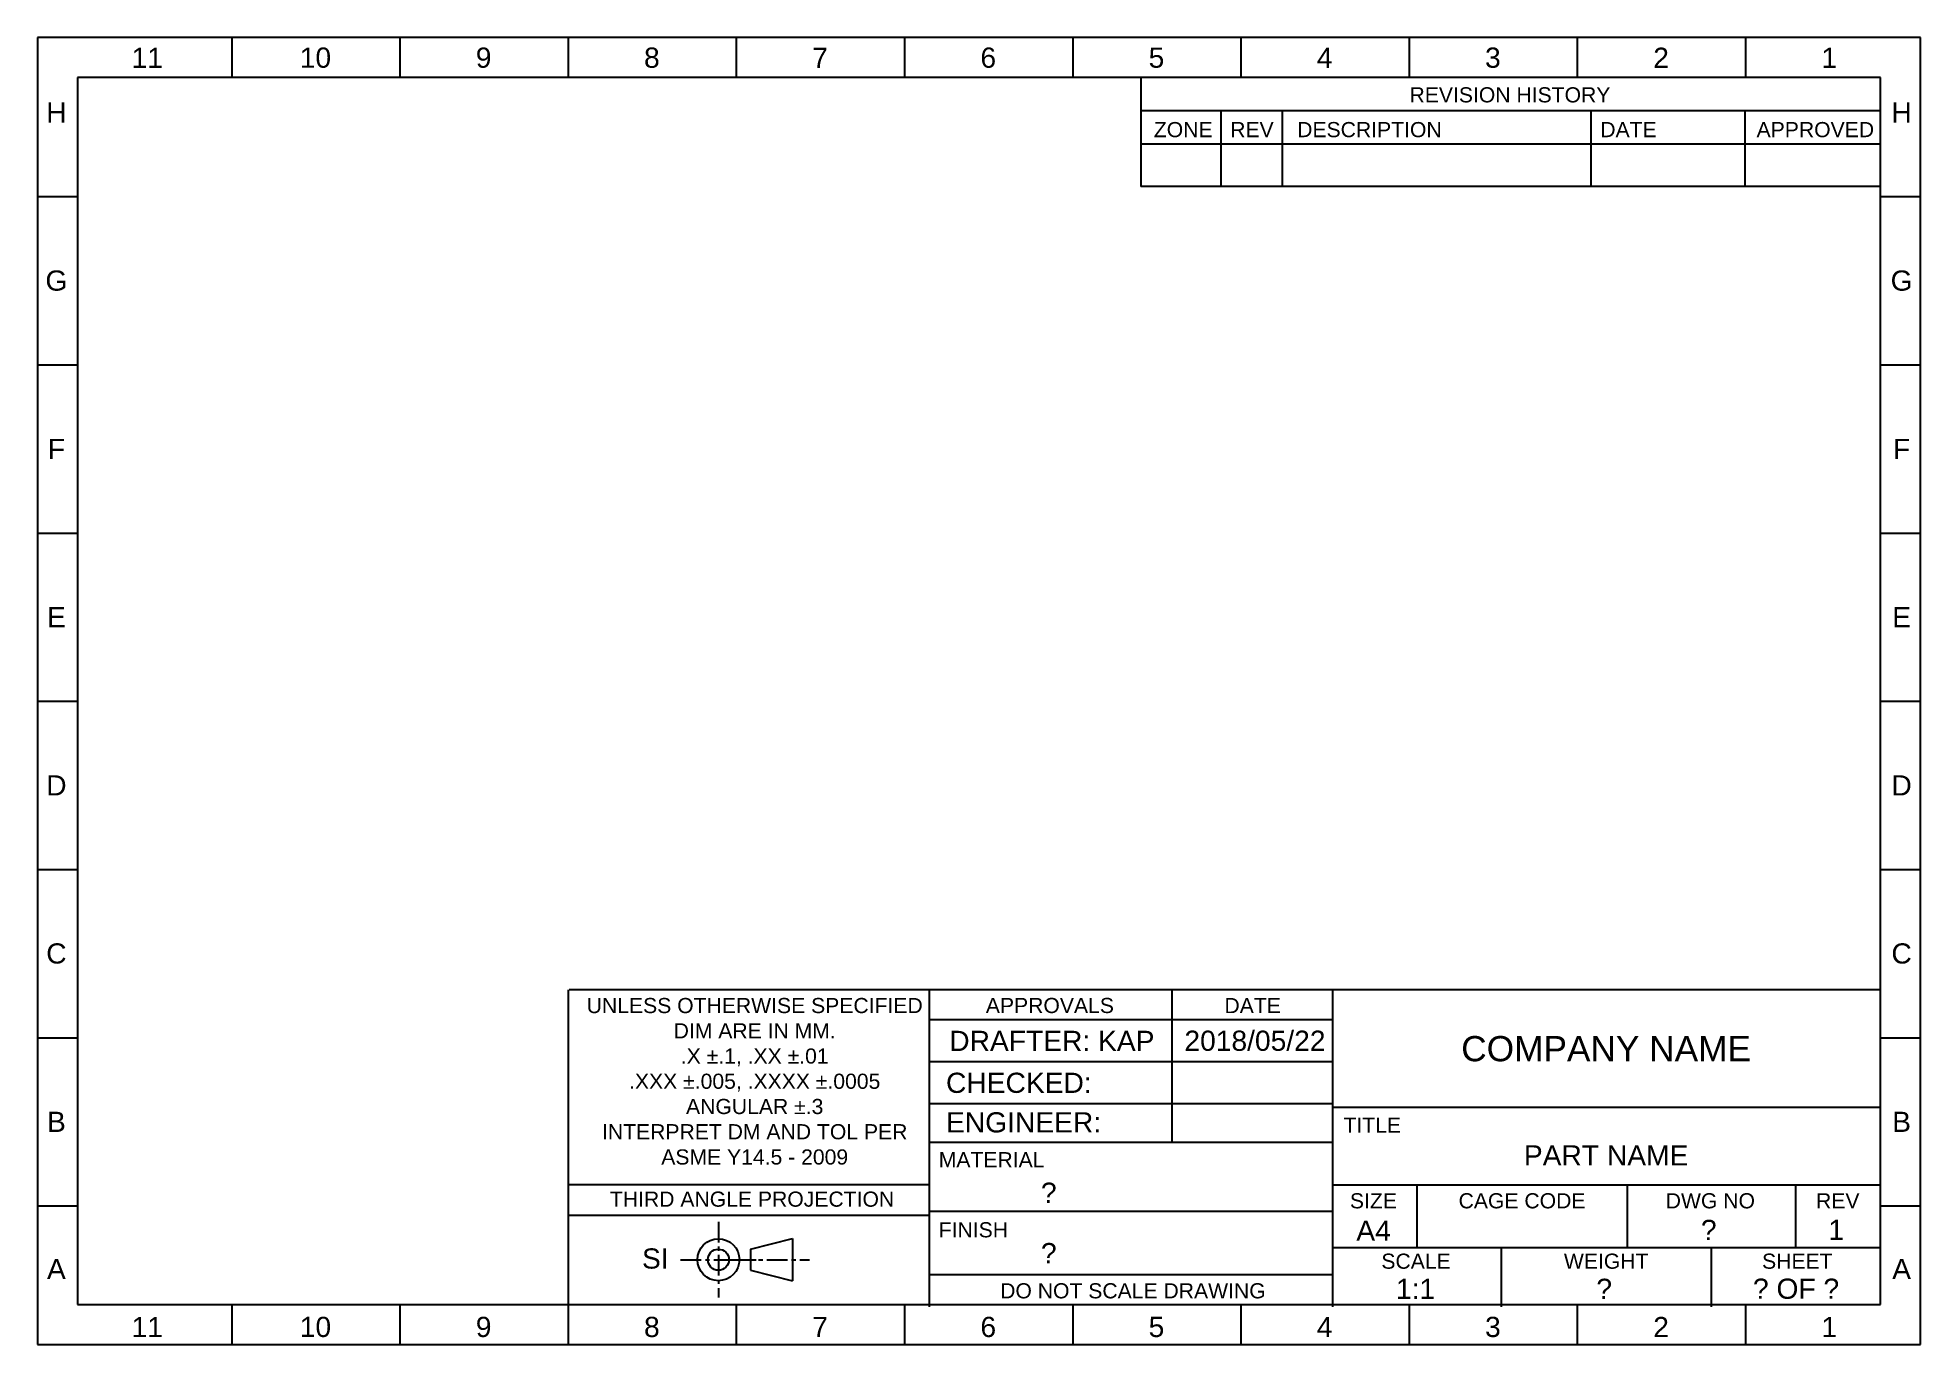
# Model space of a CAD drawing. Header units: millimetres. Extents: x 6 to 291, y 6 to 204.
import ezdxf

# ---------------------------------------------------------------- set-up
doc = ezdxf.new("R2010")
doc.units = ezdxf.units.MM
doc.header["$LTSCALE"] = 0.5
doc.linetypes.add('CENTER', pattern=[2, 1.25, -0.25, 0.25, -0.25])
for name, color, linetype in [('Center', 7, 'CENTER'), ('Dimension', 7, 'Continuous'), ('Visible', 1, 'Continuous')]:
    doc.layers.add(name, color=color, linetype=linetype)
doc.styles.get("Standard").update_dxf_attribs({"font": 'arial.ttf', "height": 3})
doc.styles.add('vert', font='arial.ttf', dxfattribs={"height": 0.12})

msp = doc.modelspace()

# ---------------------------------------------------------------- linework, layer by layer
at = {"layer": 'Center', "ltscale": 5}
for p, q in [((109.15, 24.85), (109.15, 13.42)), ((103.44, 19.13), (114.87, 19.13)), ((111.46, 19.13), (122.89, 19.13))]:
    msp.add_line(p, q, dxfattribs=at)
at = {"layer": 'Dimension'}
for p, q in [((114, 20.72), (120.35, 22.31)), ((114, 20.72), (114, 17.55)), ((120.35, 22.31), (120.35, 15.96)), ((114, 17.55), (120.35, 15.96))]:
    msp.add_line(p, q, dxfattribs=at)
for radius in [3.17, 1.59]:
    msp.add_circle((109.15, 19.13), radius, dxfattribs=at)
at = {"layer": 'Visible'}
for p, q in [((290.65, 203.65), (6.35, 203.65)), ((6.35, 203.65), (6.35, 6.35)), ((35.65, 203.65), (35.65, 197.65)), ((61.05, 203.65), (61.05, 197.65)), ((86.45, 203.65), (86.45, 197.65)), ((111.85, 203.65), (111.85, 197.65)), ((137.25, 203.65), (137.25, 197.65)), ((162.65, 203.65), (162.65, 197.65)), ((188.05, 203.65), (188.05, 197.65)), ((213.45, 203.65), (213.45, 197.65)), ((238.85, 203.65), (238.85, 197.65)), ((264.25, 203.65), (264.25, 197.65)), ((290.65, 6.35), (290.65, 203.65)), ((284.65, 197.65), (12.35, 197.65)), ((12.35, 197.65), (12.35, 12.35)), ((172.95, 197.65), (172.95, 181.2)), ((284.65, 12.35), (284.65, 197.65)), ((284.65, 192.6), (172.95, 192.6)), ((185, 192.6), (185, 181.2)), ((194.28, 192.6), (194.28, 181.2)), ((240.87, 192.6), (240.87, 181.2)), ((264.16, 192.6), (264.16, 181.2)), ((284.65, 187.55), (172.95, 187.55)), ((6.35, 179.65), (12.35, 179.65)), ((284.65, 181.2), (172.95, 181.2)), ((284.65, 179.65), (290.65, 179.65)), ((6.35, 154.25), (12.35, 154.25)), ((284.65, 154.25), (290.65, 154.25)), ((6.35, 128.85), (12.35, 128.85)), ((284.65, 128.85), (290.65, 128.85)), ((6.35, 103.45), (12.35, 103.45)), ((284.65, 103.45), (290.65, 103.45)), ((6.35, 78.05), (12.35, 78.05)), ((284.65, 78.05), (290.65, 78.05)), ((86.45, 59.9), (86.45, 12.02)), ((284.65, 59.9), (86.63, 59.9)), ((140.96, 59.9), (140.96, 12.02)), ((177.61, 59.9), (177.61, 36.84)), ((201.93, 37.42), (201.93, 59.9)), ((201.93, 55.34), (140.96, 55.34)), ((6.35, 52.65), (12.35, 52.65)), ((284.65, 52.65), (290.65, 52.65)), ((201.93, 48.99), (140.96, 48.99)), ((201.93, 42.64), (140.96, 42.64)), ((201.93, 42.18), (284.48, 42.18)), ((201.93, 24.72), (201.93, 37.42)), ((201.93, 36.84), (140.96, 36.84)), ((86.63, 30.5), (141.13, 30.5)), ((201.93, 30.41), (284.48, 30.41)), ((214.63, 30.41), (214.63, 20.95)), ((246.38, 30.41), (246.38, 20.95)), ((271.78, 30.41), (271.78, 20.95)), ((6.35, 27.25), (12.35, 27.25)), ((86.63, 25.86), (141.13, 25.86)), ((201.93, 26.42), (140.96, 26.42)), ((284.65, 27.25), (290.65, 27.25)), ((201.93, 12.02), (201.93, 24.72)), ((201.93, 20.95), (284.48, 20.95)), ((227.33, 20.95), (227.33, 12.02)), ((259.08, 20.95), (259.08, 12.02)), ((140.96, 16.92), (201.93, 16.92)), ((12.35, 12.35), (284.65, 12.35)), ((35.65, 12.35), (35.65, 6.35)), ((61.05, 12.35), (61.05, 6.35)), ((86.45, 12.35), (86.45, 6.35)), ((111.85, 12.35), (111.85, 6.35)), ((137.25, 12.35), (137.25, 6.35)), ((162.65, 12.35), (162.65, 6.35)), ((188.05, 12.35), (188.05, 6.35)), ((213.45, 12.35), (213.45, 6.35)), ((238.85, 12.35), (238.85, 6.35)), ((264.25, 12.35), (264.25, 6.35)), ((6.35, 6.35), (290.65, 6.35))]:
    msp.add_line(p, q, dxfattribs=at)

# ---------------------------------------------------------------- texts
at = {"layer": 'Center', "char_height": 2.286, "attachment_point": 1, "style": 'vert'}
for s, insert, width in [('REVISION HISTORY', (213.51, 196.16), 77.3821), ('ZONE   REV    DESCRIPTION                           DATE                 APPROVED', (174.9, 190.91), 139.4222)]:
    msp.add_mtext(s, dxfattribs=dict(at, insert=insert, width=width))
at = {"layer": 'Dimension', "attachment_point": 5}
for s, width, insert, char_height in [('11', 25.286, (22.9, 200.61), 3.048), ('10', 25.286, (48.3, 200.61), 3.048), ('9', 25.286, (73.7, 200.61), 3.05), ('8', 25.286, (99.1, 200.61), 3.05), ('7', 25.286, (124.5, 200.61), 3.05), ('6', 25.286, (149.9, 200.61), 3.05), ('5', 25.286, (175.3, 200.61), 3.05), ('4', 25.286, (200.7, 200.61), 3.05), ('3', 25.286, (226.1, 200.61), 3.05), ('2', 25.286, (251.5, 200.61), 3.05), ('1', 25.286, (276.9, 200.61), 3.05), ('A', 6.35, (9.18, 17.72), 3.05), ('A', 6.35, (287.82, 17.72), 3.05), ('11', 25.286, (22.9, 8.96), 3.048), ('10', 25.286, (48.3, 8.96), 3.048), ('9', 25.286, (73.7, 8.96), 3.05), ('8', 25.286, (99.1, 8.96), 3.05), ('7', 25.286, (124.5, 8.96), 3.05), ('6', 25.286, (149.9, 8.96), 3.05), ('5', 25.286, (175.3, 8.96), 3.05), ('4', 25.286, (200.7, 8.96), 3.05), ('3', 25.286, (226.1, 8.96), 3.05), ('2', 25.286, (251.5, 8.96), 3.05), ('1', 25.286, (276.9, 8.96), 3.05)]:
    msp.add_mtext_dynamic_manual_height_columns(s, width=width, gutter_width=15.24, heights=[0], dxfattribs=dict(at, insert=insert, char_height=char_height))
at = {"layer": 'Dimension', "char_height": 3.05, "attachment_point": 5, "style": 'vert'}
for s, insert in [('H', (9.18, 192.35)), ('H', (287.82, 192.35)), ('G', (9.18, 166.95)), ('G', (287.82, 166.95)), ('F', (9.18, 141.55)), ('F', (287.82, 141.55)), ('E', (9.18, 116.15)), ('E', (287.82, 116.15)), ('D', (9.18, 90.75)), ('D', (287.82, 90.75)), ('C', (9.18, 65.35)), ('C', (287.82, 65.35)), ('B', (9.18, 39.95)), ('B', (287.82, 39.95))]:
    msp.add_mtext_dynamic_manual_height_columns(s, width=6.35, gutter_width=15.24, heights=[0], dxfattribs=dict(at, insert=insert))
at = {"layer": 'Dimension', "style": 'vert'}
for s, insert, char_height, width, attachment_point in [('\\pxqc;{\\H0.75x;UNLESS OTHERWISE SPECIFIED\\PDIM ARE IN MM.\\P.X %%P.1, .XX %%P.01\\P.XXX %%P.005, .XXXX %%P.0005\\PANGULAR %%P.3\\PINTERPRET DM AND TOL PER\\PASME Y14.5 - 2009}', (88.45, 58.65), 3.048, 52.3589, 1), ('\\pxi1;APPROVALS', (158.06, 57.5), 2.286, 36.6472, 5), ('\\pxi1;DATE', (188.68, 57.5), 2.286, 36.6472, 5), ('\\pxi1;DRAFTER: KAP', (140.96, 52.17), 3.048, 36.6472, 4), ('\\pxi1;2018/05/22', (176.47, 52.17), 3.048, 36.6472, 4), ('COMPANY NAME', (243.2, 50.97), 3.81, 82.55, 5), ('\\pxi1;CHECKED:  ', (140.47, 45.82), 3.048, 36.6472, 4), ('\\pxi1;ENGINEER:  ', (140.47, 39.85), 3.048, 36.6472, 4), ('\\pxi1;TITLE', (201.25, 40.59), 2.286, 13.7281, 1), ('MATERIAL', (142.42, 35.37), 2.286, 36.6472, 1), ('PART NAME', (243.2, 34.88), 3.048, 82.55, 5), ('THIRD ANGLE PROJECTION', (92.76, 28.26), 2.286, 54.5042, 4), ('?', (159.04, 29.24), 3.05, 31.598, 5), ('SIZE', (204.51, 29.17), 2.286, 12.6367, 1), ('CAGE CODE', (220.92, 29.17), 2.286, 20.4813, 1), ('DWG NO', (252.2, 29.17), 2.286, 14.8043, 1), ('REV', (274.9, 29.17), 2.286, 12.6367, 1), ('FINISH', (142.42, 24.79), 2.286, 36.6472, 1), ('A4', (205.48, 25.04), 3.048, 15.2746, 1), ('?', (258.7, 23.62), 3.05, 15.2746, 5), ('1', (276.76, 25.17), 3.05, 15.2746, 1), ('SI', (99.62, 19.29), 3.048, 82.55, 5), ('?', (159.04, 20.12), 3.05, 31.598, 5), ('SCALE', (209.26, 20.05), 2.286, 12.6367, 1), ('WEIGHT', (236.82, 20.05), 2.286, 12.6367, 1), ('SHEET', (266.75, 20.05), 2.286, 12.6367, 1), ('\\pxi1;DO NOT SCALE DRAWING', (170.6, 14.42), 2.286, 51.9576, 5), ('1:1', (214.42, 14.73), 3.048, 15.2746, 5), ('?', (242.91, 14.73), 3.05, 15.2746, 5), ('\\pxi-1,l2;? OF ?', (270.36, 14.73), 3.048, 25.3901, 5)]:
    msp.add_mtext(s, dxfattribs=dict(at, insert=insert, char_height=char_height, width=width, attachment_point=attachment_point))

doc.saveas('drawing.dxf')
